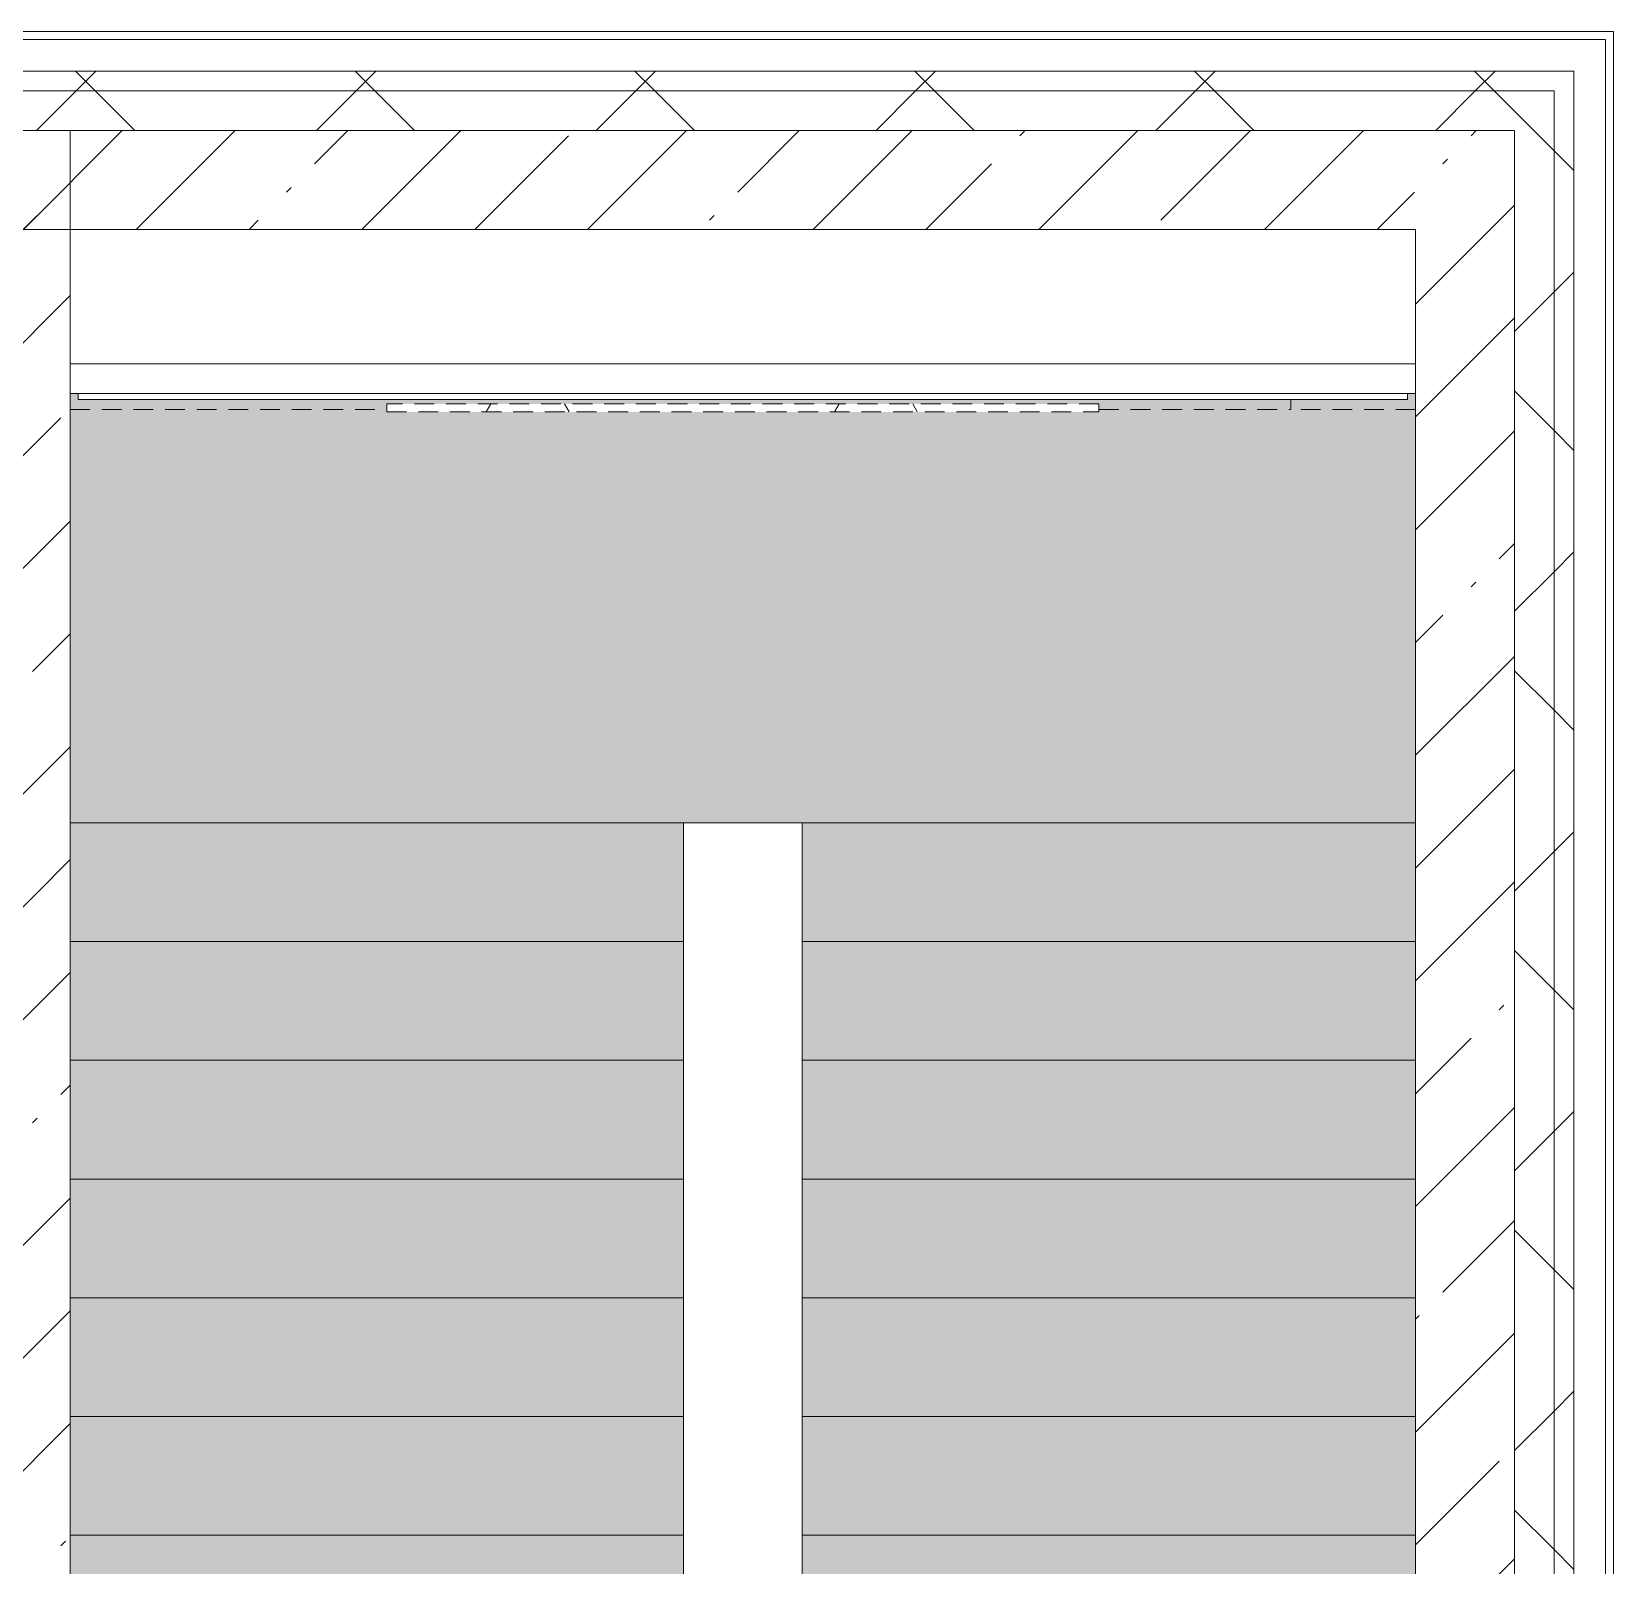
# Model space of a CAD drawing. Header units: millimetres. Extents: x 63482 to 319368, y -8553 to 29000.
# Drawn here: x 224101 to 228099, y 23473 to 27350 of the extents above; entities that cross this region are included whole.
import ezdxf

# ---------------------------------------------------------------- set-up
doc = ezdxf.new("R2010")
doc.units = ezdxf.units.MM
doc.linetypes.add('200_ШТРИХ__ш1_п0_6_', pattern=[80, 50, -30])
for name, color, linetype, lineweight in [('A-DETL-MBND', 7, '200_ШТРИХ__ш1_п0_6_', 9), ('A-WALL', 7, 'Continuous', 9), ('A-WALL-4', 7, 'Continuous', 5), ('I-WALL-2', 7, 'Continuous', 5), ('S-STRS-4', 7, 'Continuous', 5)]:
    doc.layers.add(name, color=color, linetype=linetype, lineweight=lineweight)
doc.layers.add('A-FLOR-2', color=7, linetype='Continuous', lineweight=5, true_color=0xaaaaaa)
doc.layers.add('S-STRS-3', color=7, linetype='Continuous', lineweight=15, true_color=0xd7cdc4, transparency=1)
pattern_1 = [(45, (134788.6, 0), (-353.5534, 353.5534), []), (135, (134788.6, 0), (-353.5534, -353.5534), [])]
pattern_2 = [(45, (134788.6, 0), (-285.1231, 285.1231), []), (45, (135073.7, 0), (-285.1231, 285.1231), [504.031, -100.806, 16.764, -84.042])]

# ---------------------------------------------------------------- blocks, each defined once
blk = doc.blocks.new('Съемный металлический экран с перфорацией - E1-V178-Общий план 3 этажа с размещением фрагментов 3_1-3_8')
at = {"layer": 'A-DETL-MBND'}
h = blk.add_hatch(dxfattribs=at)
h.set_pattern_fill('FP_132', color=256, style=0, pattern_type=2)
h.set_pattern_definition([(0, (-90117.03, -26389), (0, 254), [68.059, -371.882]), (60, (-89990.03, -26354.97), (-219.97045, 127), [68.059, -371.882]), (120, (-89956, -26227.97), (-219.97045, -127), [68.059, -371.882]), (30, (-90048.97, -26389), (-5e-05, 508), [68.059, -439.941]), (30, (-90175.97, -26169.03), (-5e-05, 508), [68.059, -439.941]), (150, (-90117.03, -26389), (-439.941, -254), [68.059, -439.941]), (150, (-89990.03, -26169.03), (-439.941, -254), [68.059, -439.941]), (90, (-89956, -26296.03), (-439.941, 254), [68.059, -439.941]), (90, (-90210, -26296.03), (-439.941, 254), [68.059, -439.941])])
h.paths.add_polyline_path([(1336.4, 0), (1800, 0), (1800, 20), (0, 20), (0, 0)])
for p, q in [((1800, 20), (0, 20)), ((0, 20), (0, 0)), ((0, 0), (1800, 0)), ((1800, 0), (1800, 20))]:
    blk.add_line(p, q, dxfattribs=at)
blk = doc.blocks.new('Зашивка приборов отопления33 - Зашивка приборов отопления-33324347-Общий план 3 этажа с размещением фрагментов 3_1-3_8')
at = {"layer": 'A-DETL-MBND'}
for p, q in [((121280.9, 19061.3), (122080.9, 19061.3)), ((123880.9, 19061.3), (124365.9, 19061.3))]:
    blk.add_line(p, q, dxfattribs=at)
blk = doc.blocks.new('Зашивка приборов отопления39 - Зашивка приборов отопления-33325432-Общий план 3 этажа с размещением фрагментов 3_1-3_8')
at = {"layer": 'A-WALL-4'}
for p, q in [((120704.7, 17931.2), (124104.7, 17931.2)), ((124104.7, 17931.2), (120704.7, 17931.2)), ((120704.7, 17856.2), (124104.7, 17856.2))]:
    blk.add_line(p, q, dxfattribs=at)

msp = doc.modelspace()

# ---------------------------------------------------------------- hatches: boundary and pattern name
at = {"layer": 'A-WALL-4'}
h = msp.add_hatch(dxfattribs=at)
h.set_pattern_fill('FP_52', color=256, style=0, pattern_type=2)
h.set_pattern_definition(pattern_1)
h.paths.add_polyline_path([(227948.6, 27200), (227998.6, 27200), (227998.6, 27250), (215138.6, 27250), (215138.6, 27200), (226335, 27200)])
h.paths.add_polyline_path([(211138.6, 27200), (212038.6, 27200), (212038.6, 27250), (211138.6, 27250)])
h.paths.add_polyline_path([(207835.7, 27200), (209038.6, 27200), (209038.6, 27250), (207698.6, 27250), (207698.6, 27200)])
h.paths.add_polyline_path([(205335.8, 27200), (205598.6, 27200), (205598.6, 27250), (204398.6, 27250), (204398.6, 27200)])
h.paths.add_polyline_path([(201335.9, 27200), (201898.6, 27200), (201898.6, 27250), (197648.6, 27250), (197648.6, 27200), (200336, 27200)])
h.paths.add_polyline_path([(185336.5, 27200), (185548.6, 27200), (185548.6, 27250), (184448.9, 27250), (184448.9, 27200)])
h.paths.add_polyline_path([(188048.6, 27200), (189548.6, 27200), (189548.6, 27250), (188048.6, 27250)])
h.paths.add_polyline_path([(182448.6, 27200), (183548.9, 27200), (183548.9, 27250), (182448.6, 27250)])
h.paths.add_polyline_path([(192648.6, 27200), (193748.6, 27200), (193748.6, 27250), (192648.6, 27250)])
h.paths.add_polyline_path([(196336.1, 27200), (196748.6, 27200), (196748.6, 27250), (194648.6, 27250), (194648.6, 27200), (195336.2, 27200)])
h.paths.add_polyline_path([(178336.8, 27200), (179348.6, 27200), (179348.6, 27250), (176848.6, 27250), (176848.6, 27200), (176948.6, 27200)])
h = msp.add_hatch(dxfattribs=at)
h.set_pattern_fill('FP_52', color=256, style=0, pattern_type=2)
h.set_pattern_definition(pattern_1)
h.paths.add_polyline_path([(227848.6, 27100), (227948.6, 27100), (227948.6, 27200), (215138.6, 27200), (215138.6, 27100), (226335, 27100)])
h.paths.add_polyline_path([(211335.6, 27100), (212038.6, 27100), (212038.6, 27200), (211138.6, 27200), (211138.6, 27100)])
h.paths.add_polyline_path([(208835.7, 27100), (209038.6, 27100), (209038.6, 27200), (207698.6, 27200), (207698.6, 27100), (208335.7, 27100)])
h.paths.add_polyline_path([(201898.6, 27100), (201898.6, 27200), (197648.6, 27200), (197648.6, 27100), (201335.9, 27100)])
h.paths.add_polyline_path([(205598.6, 27100), (205598.6, 27200), (204398.6, 27200), (204398.6, 27100), (205335.8, 27100)])
h.paths.add_polyline_path([(185548.6, 27100), (185548.6, 27200), (184448.9, 27200), (184448.9, 27100), (185336.5, 27100)])
h.paths.add_polyline_path([(194648.6, 27100), (196748.6, 27100), (196748.6, 27200), (194648.6, 27200)])
h.paths.add_polyline_path([(188048.6, 27100), (189548.6, 27100), (189548.6, 27200), (188048.6, 27200)])
h.paths.add_polyline_path([(193748.6, 27100), (193748.6, 27200), (192648.6, 27200), (192648.6, 27100), (193336.2, 27100)])
h.paths.add_polyline_path([(183548.9, 27100), (183548.9, 27200), (182448.6, 27200), (182448.6, 27100)])
h.paths.add_polyline_path([(178336.8, 27100), (179348.6, 27100), (179348.6, 27200), (176948.6, 27200), (176948.6, 27100), (177548.6, 27100)])
h = msp.add_hatch(dxfattribs=at)
h.set_pattern_fill('FP_52', color=256, style=0, pattern_type=2)
h.set_pattern_definition(pattern_1)
h.paths.add_polyline_path([(227998.6, 21400), (227998.6, 27200), (227948.6, 27200), (227948.6, 21400)])
h = msp.add_hatch(dxfattribs=at)
h.set_pattern_fill('FP_52', color=256, style=0, pattern_type=2)
h.set_pattern_definition(pattern_1)
h.paths.add_polyline_path([(227948.6, 21400), (227948.6, 27100), (227848.6, 27100), (227848.6, 21400)])
at = {"layer": 'I-WALL-2'}
h = msp.add_hatch(dxfattribs=at)
h.set_pattern_fill('FP_48', color=256, style=0, pattern_type=2)
h.set_pattern_definition(pattern_2)
h.paths.add_polyline_path([(227598.6, 26850), (227598.6, 27100), (223923.6, 27100), (223923.6, 26850), (226335, 26850)])
h = msp.add_hatch(dxfattribs=at)
h.set_pattern_fill('FP_48', color=256, style=0, pattern_type=2)
h.set_pattern_definition(pattern_2)
h.paths.add_polyline_path([(224198.6, 17270), (224198.6, 18325), (223948.6, 18325), (223948.6, 17270)])
h.paths.add_polyline_path([(224198.6, 19725), (224198.6, 27100), (223948.6, 27100), (223948.6, 19725), (224148.6, 19725)])
h = msp.add_hatch(dxfattribs=at)
h.set_pattern_fill('FP_48', color=256, style=0, pattern_type=2)
h.set_pattern_definition(pattern_2)
h.paths.add_polyline_path([(227848.6, 21400), (227848.6, 27100), (227598.6, 27100), (227598.6, 21400), (227835, 21400)])
at = {"layer": 'S-STRS-3'}
h = msp.add_hatch(color=256, dxfattribs=at)
h.paths.add_polyline_path([(226798.6, 25350), (227598.6, 25350), (227598.6, 26435), (227578.6, 26435), (227578.6, 26420), (224218.6, 26420), (224218.6, 26435), (224198.6, 26435), (224198.6, 25350), (226335, 25350)])
h.paths.add_polyline_path([(226048.6, 26389), (224998.6, 26389), (224998.6, 26409), (226798.6, 26409), (226798.6, 26389), (226335, 26389)])
for points in [[(224198.6, 25050), (225748.6, 25050), (225748.6, 25350), (224198.6, 25350)], [(226048.6, 25050), (227598.6, 25050), (227598.6, 25350), (226048.6, 25350)], [(225748.6, 24750), (225748.6, 25050), (224198.6, 25050), (224198.6, 24750)], [(226048.6, 24750), (227598.6, 24750), (227598.6, 25050), (226048.6, 25050)], [(225748.6, 24450), (225748.6, 24750), (224198.6, 24750), (224198.6, 24450), (224335.1, 24450)], [(227598.6, 24450), (227598.6, 24750), (226048.6, 24750), (226048.6, 24450), (226335, 24450)], [(225748.6, 24150), (225748.6, 24450), (224198.6, 24450), (224198.6, 24150), (224335.1, 24150)], [(226048.6, 24150), (227598.6, 24150), (227598.6, 24450), (226048.6, 24450)], [(225748.6, 23850), (225748.6, 24150), (224198.6, 24150), (224198.6, 23850), (224335.1, 23850)], [(226048.6, 23850), (227598.6, 23850), (227598.6, 24150), (226048.6, 24150)], [(224335.1, 23550), (225748.6, 23550), (225748.6, 23850), (224198.6, 23850), (224198.6, 23550)], [(226048.6, 23550), (227598.6, 23550), (227598.6, 23850), (226048.6, 23850)], [(224198.6, 23250), (224999, 23250), (225004.4, 23295), (225006.7, 23295.1), (225116.5, 23292.8), (225116.5, 23250), (225748.6, 23250), (225748.6, 23550), (224198.6, 23550), (224198.6, 23395.7)], [(226048.6, 23250), (227598.6, 23250), (227598.6, 23550), (226048.6, 23550), (226048.6, 23395.7)]]:
    msp.add_hatch(color=256, dxfattribs=at).paths.add_polyline_path(points)

# ---------------------------------------------------------------- linework, layer by layer
at = {"layer": 'A-DETL-MBND'}
for p, q in [((227598.6, 26395), (227598.6, 26435)), ((227283.6, 26395), (227283.6, 26420)), ((227598.6, 26395), (227283.6, 26395))]:
    msp.add_line(p, q, dxfattribs=at)
at = {"layer": 'A-FLOR-2'}
for p, q in [((224218.6, 26435), (224218.6, 26420)), ((227578.6, 26420), (227578.6, 26435)), ((224218.6, 26420), (227578.6, 26420))]:
    msp.add_line(p, q, dxfattribs=at)
at = {"layer": 'A-WALL'}
for p, q in [((228078.6, 27330), (215138.6, 27330)), ((228078.6, 21400), (228078.6, 27330)), ((227998.6, 27250), (215138.6, 27250)), ((227998.6, 21400), (227998.6, 27250)), ((227948.6, 27200), (215138.6, 27200)), ((227948.6, 21400), (227948.6, 27200)), ((227848.6, 21400), (227848.6, 27100))]:
    msp.add_line(p, q, dxfattribs=at)
at = {"layer": 'A-WALL-4'}
for p, q in [((228098.6, 27350), (211138.6, 27350)), ((228098.6, 21400), (228098.6, 27350)), ((215118.6, 27100), (227598.6, 27100))]:
    msp.add_line(p, q, dxfattribs=at)
at = {"layer": 'I-WALL-2'}
for p, q in [((227598.6, 27100), (223923.6, 27100)), ((224198.6, 19780), (224198.6, 27100)), ((227848.6, 27100), (227598.6, 27100)), ((223923.6, 26850), (227598.6, 26850)), ((227598.6, 26850), (227598.6, 17850))]:
    msp.add_line(p, q, dxfattribs=at)
at = {"layer": 'S-STRS-4'}
for p, q in [((224198.6, 25350), (225748.6, 25350)), ((224198.6, 25350), (225748.6, 25350)), ((225748.6, 25350), (226048.6, 25350)), ((225748.6, 25050), (225748.6, 25350)), ((227598.6, 25350), (226048.6, 25350)), ((226048.6, 25350), (226048.6, 25050)), ((227598.6, 25350), (226048.6, 25350)), ((224198.6, 25050), (225748.6, 25050)), ((224198.6, 25050), (225748.6, 25050)), ((225748.6, 24750), (225748.6, 25050)), ((226048.6, 25050), (226048.6, 24750)), ((227598.6, 25050), (226048.6, 25050)), ((227598.6, 25050), (226048.6, 25050)), ((224198.6, 24750), (225748.6, 24750)), ((224198.6, 24750), (225748.6, 24750)), ((225748.6, 24450), (225748.6, 24750)), ((226048.6, 24750), (226048.6, 24450)), ((227598.6, 24750), (226048.6, 24750)), ((227598.6, 24750), (226048.6, 24750)), ((224198.6, 24450), (225748.6, 24450)), ((224198.6, 24450), (225748.6, 24450)), ((225748.6, 24150), (225748.6, 24450)), ((226048.6, 24450), (226048.6, 24150)), ((227598.6, 24450), (226048.6, 24450)), ((227598.6, 24450), (226048.6, 24450)), ((224198.6, 24150), (225748.6, 24150)), ((224198.6, 24150), (225748.6, 24150)), ((225748.6, 23850), (225748.6, 24150)), ((226048.6, 24150), (226048.6, 23850)), ((227598.6, 24150), (226048.6, 24150)), ((227598.6, 24150), (226048.6, 24150)), ((224198.6, 23850), (225748.6, 23850)), ((224198.6, 23850), (225748.6, 23850)), ((225748.6, 23550), (225748.6, 23850)), ((226048.6, 23850), (226048.6, 23550)), ((227598.6, 23850), (226048.6, 23850)), ((227598.6, 23850), (226048.6, 23850)), ((224198.6, 23550), (225748.6, 23550)), ((224198.6, 23550), (225748.6, 23550)), ((225748.6, 23250), (225748.6, 23550)), ((226048.6, 23550), (226048.6, 23250)), ((227598.6, 23550), (226048.6, 23550)), ((227598.6, 23550), (226048.6, 23550))]:
    msp.add_line(p, q, dxfattribs=at)

# ---------------------------------------------------------------- block references
at = {"layer": 'A-DETL-MBND'}
for name, p in [('Зашивка приборов отопления33 - Зашивка приборов отопления-33324347-Общий план 3 этажа с размещением фрагментов 3_1-3_8', (102917.7, 7333.7)), ('Съемный металлический экран с перфорацией - E1-V178-Общий план 3 этажа с размещением фрагментов 3_1-3_8', (224998.6, 26389))]:
    msp.add_blockref(name, p, dxfattribs=at)
at = {"layer": 'A-WALL-4'}
msp.add_blockref('Зашивка приборов отопления39 - Зашивка приборов отопления-33325432-Общий план 3 этажа с размещением фрагментов 3_1-3_8', (103493.9, 8578.8), dxfattribs=at)

doc.saveas('drawing.dxf')
